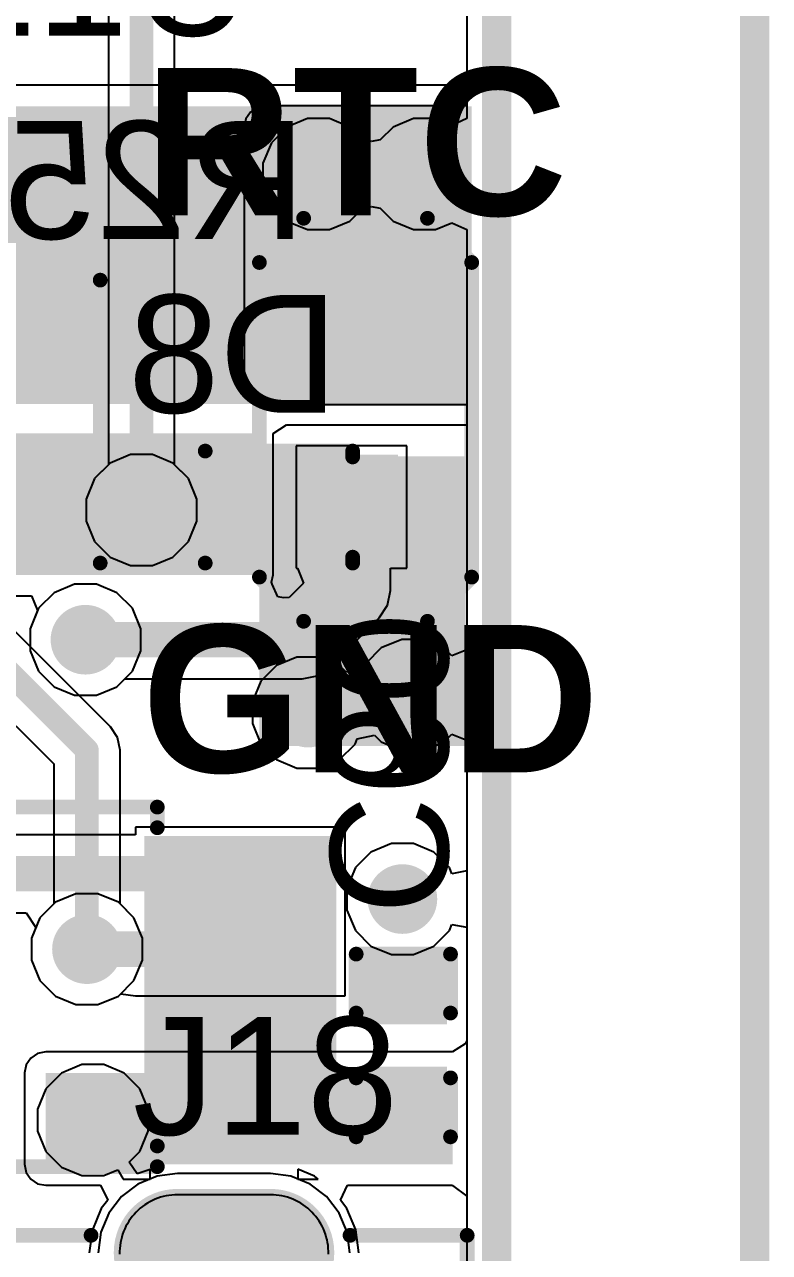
# Model space of a CAD drawing. Header units: inches. Extents: x 0 to 5376, y 0 to 5416.
# Drawn here: x 45.93 to 52.35, y 15.22 to 25.8 of the extents above; entities that cross this region are included whole.
import ezdxf

# ---------------------------------------------------------------- set-up
doc = ezdxf.new("R2010")
doc.units = ezdxf.units.IN
for name, color, linetype in [('Board Outline', 216, 'Continuous'), ('Bottom Layer', 5, 'Continuous'), ('Bottom Overlay', 54, 'Continuous'), ('Bottom Paste', 16, 'Continuous'), ('Bottom Solder', 6, 'Continuous'), ('Dimensions', 6, 'Continuous'), ('Layer 1', 16, 'Continuous'), ('Layer 2', 76, 'Continuous'), ('Multi-Layer', 9, 'Continuous'), ('Pad Holes', 156, 'Continuous'), ('Top Layer', 1, 'Continuous'), ('Top Overlay', 2, 'Continuous'), ('Top Paste', 8, 'Continuous'), ('Top Solder', 216, 'Continuous'), ('Via Holes', 16, 'Continuous')]:
    doc.layers.add(name, color=color, linetype=linetype)
doc.styles.add('Arial', font='', dxfattribs={"height": 0.2})
doc.styles.add('Arial_Bold', font='', dxfattribs={"height": 0.2})
doc.styles.get('Arial').set_extended_font_data('Arial')
doc.styles.get('Arial_Bold').set_extended_font_data('Arial', bold=True)

msp = doc.modelspace()

# ---------------------------------------------------------------- hatches: boundary and pattern name
at = {"layer": 'Bottom Layer'}
for points in [[(49.784, 25.0952), (44.323, 25.0952), (44.323, 22.53020132), (49.784, 22.53020132)], [(45.6057, 23.52080132), (46.49469999999999, 23.52080132), (46.49469999999999, 22.75880132), (45.6057, 22.75880132)], [(47.89179906, 22.27600066), (44.32300254, 22.27600066), (44.32300254, 21.05680066), (47.89179906, 21.05680066)], [(45.6057, 21.99680132), (46.49469999999999, 21.99680132), (46.49469999999999, 21.23480132), (45.6057, 21.23480132)], [(47.8487994, 21.29120075), (47.2488006, 21.29120075), (47.2488006, 21.99120189), (47.8487994, 21.99120189)], [(49.04879954, 21.29120075), (48.44880074, 21.29120075), (48.44880074, 21.99120189), (49.04879954, 21.99120189)], [(47.06519924, 18.70600145), (48.51519887999999, 18.70600145), (48.51519887999999, 18.25600235), (47.06519924, 18.25600235)], [(47.06519924, 18.05600021), (48.51519887999999, 18.05600021), (48.51519887999999, 17.60600111), (47.06519924, 17.60600111)], [(49.51279912, 17.24220072), (48.87779912, 17.24220072), (48.87779912, 17.69940072), (49.51279912, 17.69940072)], [(47.06519924, 17.40600151), (48.51519887999999, 17.40600151), (48.51519887999999, 16.95600241), (47.06519924, 16.95600241)], [(49.61899906, 16.76420066), (46.11379906, 16.76420066), (46.11379906, 15.97680066), (49.61899906, 15.97680066)], [(47.06519924, 16.75600027), (48.51519887999999, 16.75600027), (48.51519887999999, 16.30600117), (47.06519924, 16.30600117)], [(49.51279912, 16.30240072), (48.87779912, 16.30240072), (48.87779912, 16.75960072), (49.51279912, 16.75960072)]]:
    msp.add_hatch(color=5, dxfattribs=at).paths.add_polyline_path(points)
h = msp.add_hatch(color=5, dxfattribs=at)
edge = h.paths.add_edge_path()
edge.add_arc((48.46319999999999, 24.511), 0.2999994, 0, 360)
h = msp.add_hatch(color=5, dxfattribs=at)
edge = h.paths.add_edge_path()
edge.add_arc((49.37759999999999, 24.511), 0.2999994, 0, 360)
h = msp.add_hatch(color=5, dxfattribs=at)
edge = h.paths.add_edge_path()
edge.add_arc((46.9392, 21.6154), 0.2999994, 0, 360)
h = msp.add_hatch(color=5, dxfattribs=at)
edge = h.paths.add_edge_path()
edge.add_arc((46.45659999999999, 20.4978), 0.2999994, 0, 360)
h = msp.add_hatch(color=5, dxfattribs=at)
edge = h.paths.add_edge_path()
edge.add_arc((49.276, 20.02179892), 0.2999994, 0, 360)
h = msp.add_hatch(color=5, dxfattribs=at)
edge = h.paths.add_edge_path()
edge.add_arc((48.3737285, 19.8697977), 0.2999994, 0, 360)
h = msp.add_hatch(color=5, dxfattribs=at)
edge = h.paths.add_edge_path()
edge.add_arc((49.18719906, 18.26280066), 0.2999994, 0, 360)
h = msp.add_hatch(color=5, dxfattribs=at)
edge = h.paths.add_edge_path()
edge.add_arc((46.46939905999999, 17.83100066), 0.2999994, 0, 360)
h = msp.add_hatch(color=5, dxfattribs=at)
edge = h.paths.add_edge_path()
edge.add_arc((46.52019906, 16.35780066), 0.2999994, 0, 360)
h = msp.add_hatch(color=5, dxfattribs=at)
edge = h.paths.add_edge_path()
edge.add_arc((48.050323, 15.2146508), 0.499999, 270, 450)
edge.add_line((48.050323, 15.7146498), (47.2503246, 15.7146498))
edge.add_arc((47.2503246, 15.2146508), 0.499999, 90, 270)
edge.add_line((47.2503246, 14.7146518), (48.050323, 14.7146518))
at = {"layer": 'Bottom Overlay'}
for points in [[(47.48840134, 22.1746064), (46.72640134, 22.1746064), (46.72640134, 21.9968064), (47.48840134, 21.9968064)], [(47.20900134, 22.0222064), (46.72640134, 22.0222064), (46.72640134, 21.2602064), (47.20900134, 21.2602064)], [(47.48840134, 21.2856064), (46.72640134, 21.2856064), (46.72640134, 21.1078064), (47.48840134, 21.1078064)]]:
    msp.add_hatch(color=54, dxfattribs=at).paths.add_polyline_path(points)
at = {"layer": 'Bottom Paste'}
for points in [[(45.6057, 23.52080132), (46.49469999999999, 23.52080132), (46.49469999999999, 22.75880132), (45.6057, 22.75880132)], [(45.6057, 21.99680132), (46.49469999999999, 21.99680132), (46.49469999999999, 21.23480132), (45.6057, 21.23480132)], [(47.8487994, 21.29120075), (47.2488006, 21.29120075), (47.2488006, 21.99120189), (47.8487994, 21.99120189)], [(49.04879954, 21.29120075), (48.44880074, 21.29120075), (48.44880074, 21.99120189), (49.04879954, 21.99120189)], [(47.06519924, 18.70600145), (48.51519887999999, 18.70600145), (48.51519887999999, 18.25600235), (47.06519924, 18.25600235)], [(47.06519924, 18.05600021), (48.51519887999999, 18.05600021), (48.51519887999999, 17.60600111), (47.06519924, 17.60600111)], [(49.51279912, 17.24220072), (48.87779912, 17.24220072), (48.87779912, 17.69940072), (49.51279912, 17.69940072)], [(47.06519924, 17.40600151), (48.51519887999999, 17.40600151), (48.51519887999999, 16.95600241), (47.06519924, 16.95600241)], [(47.06519924, 16.75600027), (48.51519887999999, 16.75600027), (48.51519887999999, 16.30600117), (47.06519924, 16.30600117)], [(49.51279912, 16.30240072), (48.87779912, 16.30240072), (48.87779912, 16.75960072), (49.51279912, 16.75960072)]]:
    msp.add_hatch(color=16, dxfattribs=at).paths.add_polyline_path(points)
at = {"layer": 'Bottom Solder'}
for points in [[(45.5041, 23.62240132), (46.5963, 23.62240132), (46.5963, 22.65720132), (45.5041, 22.65720132)], [(45.5041, 22.09840132), (46.5963, 22.09840132), (46.5963, 21.13320132), (45.5041, 21.13320132)], [(47.95039939999999, 21.18960075), (47.1472006, 21.18960075), (47.1472006, 22.09280189), (47.95039939999999, 22.09280189)], [(49.15039954, 21.18960075), (48.34720074, 21.18960075), (48.34720074, 22.09280189), (49.15039954, 22.09280189)], [(46.96359924, 18.80760145), (48.61679888, 18.80760145), (48.61679888, 18.15440235), (46.96359924, 18.15440235)], [(46.96359924, 18.15760021), (48.61679888, 18.15760021), (48.61679888, 17.50440111), (46.96359924, 17.50440111)], [(49.572799, 17.18220084), (48.81779924, 17.18220084), (48.81779924, 17.7594006), (49.572799, 17.7594006)], [(46.96359924, 17.50760151), (48.61679888, 17.50760151), (48.61679888, 16.85440241), (46.96359924, 16.85440241)], [(46.96359924, 16.85760027), (48.61679888, 16.85760027), (48.61679888, 16.20440117), (46.96359924, 16.20440117)], [(49.572799, 16.24240084), (48.81779924, 16.24240084), (48.81779924, 16.8196006), (49.572799, 16.8196006)]]:
    msp.add_hatch(color=6, dxfattribs=at).paths.add_polyline_path(points)
h = msp.add_hatch(color=6, dxfattribs=at)
edge = h.paths.add_edge_path()
edge.add_arc((48.050323, 15.2146508), 0.5500115999999999, 270, 450)
edge.add_line((48.050323, 15.7646624), (47.2503246, 15.7646624))
edge.add_arc((47.2503246, 15.2146508), 0.5500115999999999, 90, 270)
edge.add_line((47.2503246, 14.6646392), (48.050323, 14.6646392))
at = {"layer": 'Layer 1'}
h = msp.add_hatch(color=16, dxfattribs=at)
edge = h.paths.add_edge_path()
edge.add_arc((48.46319999999999, 24.511), 0.2999994, 0, 360)
h = msp.add_hatch(color=16, dxfattribs=at)
edge = h.paths.add_edge_path()
edge.add_arc((49.37759999999999, 24.511), 0.2999994, 0, 360)
h = msp.add_hatch(color=16, dxfattribs=at)
edge = h.paths.add_edge_path()
edge.add_arc((46.9392, 21.6154), 0.2999994, 0, 360)
h = msp.add_hatch(color=16, dxfattribs=at)
edge = h.paths.add_edge_path()
edge.add_arc((46.45659999999999, 20.4978), 0.2999994, 0, 360)
h = msp.add_hatch(color=16, dxfattribs=at)
edge = h.paths.add_edge_path()
edge.add_arc((49.276, 20.02179892), 0.2999994, 0, 360)
h = msp.add_hatch(color=16, dxfattribs=at)
edge = h.paths.add_edge_path()
edge.add_arc((48.3737285, 19.8697977), 0.2999994, 0, 360)
h = msp.add_hatch(color=16, dxfattribs=at)
edge = h.paths.add_edge_path()
edge.add_arc((49.18719906, 18.26280066), 0.2999994, 0, 360)
h = msp.add_hatch(color=16, dxfattribs=at)
edge = h.paths.add_edge_path()
edge.add_arc((46.46939905999999, 17.83100066), 0.2999994, 0, 360)
h = msp.add_hatch(color=16, dxfattribs=at)
edge = h.paths.add_edge_path()
edge.add_arc((46.52019906, 16.35780066), 0.2999994, 0, 360)
h = msp.add_hatch(color=16, dxfattribs=at)
edge = h.paths.add_edge_path()
edge.add_arc((48.050323, 15.2146508), 0.499999, 270, 450)
edge.add_line((48.050323, 15.7146498), (47.2503246, 15.7146498))
edge.add_arc((47.2503246, 15.2146508), 0.499999, 90, 270)
edge.add_line((47.2503246, 14.7146518), (48.050323, 14.7146518))
at = {"layer": 'Layer 2'}
h = msp.add_hatch(color=76, dxfattribs=at)
edge = h.paths.add_edge_path()
edge.add_arc((48.46319999999999, 24.511), 0.2999994, 0, 360)
h = msp.add_hatch(color=76, dxfattribs=at)
edge = h.paths.add_edge_path()
edge.add_arc((49.37759999999999, 24.511), 0.2999994, 0, 360)
h = msp.add_hatch(color=76, dxfattribs=at)
edge = h.paths.add_edge_path()
edge.add_arc((46.9392, 21.6154), 0.2999994, 0, 360)
h = msp.add_hatch(color=76, dxfattribs=at)
edge = h.paths.add_edge_path()
edge.add_arc((46.45659999999999, 20.4978), 0.2999994, 0, 360)
h = msp.add_hatch(color=76, dxfattribs=at)
edge = h.paths.add_edge_path()
edge.add_arc((49.276, 20.02179892), 0.2999994, 0, 360)
h = msp.add_hatch(color=76, dxfattribs=at)
edge = h.paths.add_edge_path()
edge.add_arc((48.3737285, 19.8697977), 0.2999994, 0, 360)
h = msp.add_hatch(color=76, dxfattribs=at)
edge = h.paths.add_edge_path()
edge.add_arc((49.18719906, 18.26280066), 0.2999994, 0, 360)
h = msp.add_hatch(color=76, dxfattribs=at)
edge = h.paths.add_edge_path()
edge.add_arc((46.46939905999999, 17.83100066), 0.2999994, 0, 360)
h = msp.add_hatch(color=76, dxfattribs=at)
edge = h.paths.add_edge_path()
edge.add_arc((46.52019906, 16.35780066), 0.2999994, 0, 360)
h = msp.add_hatch(color=76, dxfattribs=at)
edge = h.paths.add_edge_path()
edge.add_arc((48.050323, 15.2146508), 0.499999, 270, 450)
edge.add_line((48.050323, 15.7146498), (47.2503246, 15.7146498))
edge.add_arc((47.2503246, 15.2146508), 0.499999, 90, 270)
edge.add_line((47.2503246, 14.7146518), (48.050323, 14.7146518))
at = {"layer": 'Multi-Layer'}
h = msp.add_hatch(color=9, dxfattribs=at)
edge = h.paths.add_edge_path()
edge.add_arc((48.050323, 15.2146508), 0.499999, 270, 450)
edge.add_line((48.050323, 15.7146498), (47.2503246, 15.7146498))
edge.add_arc((47.2503246, 15.2146508), 0.499999, 90, 270)
edge.add_line((47.2503246, 14.7146518), (48.050323, 14.7146518))
at = {"layer": 'Pad Holes'}
h = msp.add_hatch(color=7, dxfattribs=at)
edge = h.paths.add_edge_path()
edge.add_arc((48.05039919999999, 15.2146), 0.2999994, 270, 450)
edge.add_line((48.05039919999999, 15.5145994), (47.2504008, 15.5145994))
edge.add_arc((47.2504008, 15.2146), 0.2999994, 90, 270)
edge.add_line((47.2504008, 14.9146006), (48.05039919999999, 14.9146006))
at = {"layer": 'Top Layer'}
for points in [[(49.784, 24.9174), (48.00599999999999, 24.9174), (48.00599999999999, 22.7076), (49.784, 22.7076)], [(49.6316, 23.10765), (49.6316, 23.67915), (49.34585, 23.9649), (48.39335, 23.9649), (48.1076, 23.67915), (48.1076, 23.10765), (48.39335, 22.8219), (49.34585, 22.8219)], [(47.9552, 19.58319934), (49.7332, 19.58319934), (49.7332, 22.07919638), (47.9552, 22.07919638)], [(49.6316, 21.10764892), (49.6316, 21.67914892), (49.34585, 21.96489892), (48.39335, 21.96489892), (48.1076, 21.67914892), (48.1076, 21.10764892), (48.39335, 20.82189892), (49.34585, 20.82189892)]]:
    msp.add_hatch(color=1, dxfattribs=at).paths.add_polyline_path(points)
h = msp.add_hatch(color=1, dxfattribs=at)
edge = h.paths.add_edge_path()
edge.add_arc((48.46319999999999, 24.511), 0.2999994, 0, 360)
h = msp.add_hatch(color=1, dxfattribs=at)
edge = h.paths.add_edge_path()
edge.add_arc((49.37759999999999, 24.511), 0.2999994, 0, 360)
h = msp.add_hatch(color=1, dxfattribs=at)
edge = h.paths.add_edge_path()
edge.add_arc((46.9392, 21.6154), 0.2999994, 0, 360)
h = msp.add_hatch(color=1, dxfattribs=at)
edge = h.paths.add_edge_path()
edge.add_arc((46.45659999999999, 20.4978), 0.2999994, 0, 360)
h = msp.add_hatch(color=1, dxfattribs=at)
edge = h.paths.add_edge_path()
edge.add_arc((49.276, 20.02179892), 0.2999994, 0, 360)
h = msp.add_hatch(color=1, dxfattribs=at)
edge = h.paths.add_edge_path()
edge.add_arc((48.3737285, 19.8697977), 0.2999994, 0, 360)
h = msp.add_hatch(color=1, dxfattribs=at)
edge = h.paths.add_edge_path()
edge.add_arc((49.18719906, 18.26280066), 0.2999994, 0, 360)
h = msp.add_hatch(color=1, dxfattribs=at)
edge = h.paths.add_edge_path()
edge.add_arc((46.46939905999999, 17.83100066), 0.2999994, 0, 360)
h = msp.add_hatch(color=1, dxfattribs=at)
edge = h.paths.add_edge_path()
edge.add_arc((46.52019906, 16.35780066), 0.2999994, 0, 360)
h = msp.add_hatch(color=1, dxfattribs=at)
edge = h.paths.add_edge_path()
edge.add_arc((48.050323, 15.2146508), 0.499999, 270, 450)
edge.add_line((48.050323, 15.7146498), (47.2503246, 15.7146498))
edge.add_arc((47.2503246, 15.2146508), 0.499999, 90, 270)
edge.add_line((47.2503246, 14.7146518), (48.050323, 14.7146518))
at = {"layer": 'Top Paste'}
for points in [[(49.6316, 23.10765), (49.6316, 23.67915), (49.34585, 23.9649), (48.39335, 23.9649), (48.1076, 23.67915), (48.1076, 23.10765), (48.39335, 22.8219), (49.34585, 22.8219)], [(49.6316, 21.10764892), (49.6316, 21.67914892), (49.34585, 21.96489892), (48.39335, 21.96489892), (48.1076, 21.67914892), (48.1076, 21.10764892), (48.39335, 20.82189892), (49.34585, 20.82189892)]]:
    msp.add_hatch(color=8, dxfattribs=at).paths.add_polyline_path(points)
at = {"layer": 'Top Solder'}
for points in [[(49.7332, 23.05685), (49.7332, 23.72995), (49.39664999999999, 24.0665), (48.34255, 24.0665), (48.00599999999999, 23.72995), (48.00599999999999, 23.05685), (48.34255, 22.7203), (49.39664999999999, 22.7203)], [(49.7332, 21.05684892), (49.7332, 21.72994892), (49.39664999999999, 22.06649892), (48.34255, 22.06649892), (48.00599999999999, 21.72994892), (48.00599999999999, 21.05684892), (48.34255, 20.72029892), (49.39664999999999, 20.72029892)]]:
    msp.add_hatch(color=216, dxfattribs=at).paths.add_polyline_path(points)
h = msp.add_hatch(color=216, dxfattribs=at)
edge = h.paths.add_edge_path()
edge.add_arc((48.050323, 15.2146508), 0.5500115999999999, 270, 450)
edge.add_line((48.050323, 15.7646624), (47.2503246, 15.7646624))
edge.add_arc((47.2503246, 15.2146508), 0.5500115999999999, 90, 270)
edge.add_line((47.2503246, 14.6646392), (48.050323, 14.6646392))
at = {"layer": 'Via Holes'}
h = msp.add_hatch(color=7, dxfattribs=at)
edge = h.paths.add_edge_path()
edge.add_arc((48.46319999999999, 24.511), 0.1499997, 0, 360)
h = msp.add_hatch(color=7, dxfattribs=at)
edge = h.paths.add_edge_path()
edge.add_arc((49.37759999999999, 24.511), 0.1499997, 0, 360)
h = msp.add_hatch(color=7, dxfattribs=at)
edge = h.paths.add_edge_path()
edge.add_arc((46.9392, 21.6154), 0.1499997, 0, 360)
h = msp.add_hatch(color=7, dxfattribs=at)
edge = h.paths.add_edge_path()
edge.add_arc((46.45659999999999, 20.4978), 0.1499997, 0, 360)
h = msp.add_hatch(color=7, dxfattribs=at)
edge = h.paths.add_edge_path()
edge.add_arc((49.276, 20.02179892), 0.1499997, 0, 360)
h = msp.add_hatch(color=7, dxfattribs=at)
edge = h.paths.add_edge_path()
edge.add_arc((48.3737285, 19.8697977), 0.1499997, 0, 360)
h = msp.add_hatch(color=7, dxfattribs=at)
edge = h.paths.add_edge_path()
edge.add_arc((49.18719906, 18.26280066), 0.1499997, 0, 360)
h = msp.add_hatch(color=7, dxfattribs=at)
edge = h.paths.add_edge_path()
edge.add_arc((46.46939905999999, 17.83100066), 0.1499997, 0, 360)
h = msp.add_hatch(color=7, dxfattribs=at)
edge = h.paths.add_edge_path()
edge.add_arc((46.52019906, 16.35780066), 0.1499997, 0, 360)

# ---------------------------------------------------------------- linework, layer by layer
at = {"layer": 'Board Outline', "const_width": 0.254}
msp.add_lwpolyline([(49.99997112, 0), (49.99999144, 124.99999892)], dxfattribs=at)
at = {"layer": 'Bottom Layer'}
for p, q in [((49.74101304, 29.42965158), (49.74101304, 25.27648234)), ((49.74101304, 25.27648234), (44.323, 25.27648234)), ((48.0730814, 22.27599812), (48.18806465999999, 22.34891898)), ((48.18806465999999, 22.34891898), (49.7410105, 22.34891898)), ((49.7410105, 22.34891898), (49.7410105, 17.04352192)), ((48.0730814, 21.05680066), (48.0730814, 22.27599812)), ((49.22659954, 22.16900062), (48.27100074, 22.16900062)), ((48.27100074, 22.16900062), (48.27100074, 21.11340202)), ((49.22659954, 21.11340202), (49.22659954, 22.16900062)), ((48.27100074, 21.11340202), (48.28327148, 21.11340202)), ((48.28327148, 21.11340202), (48.33587742, 20.98640202)), ((49.08546952, 20.92320174), (49.08546952, 21.11340202)), ((49.08546952, 21.11340202), (49.22659954, 21.11340202)), ((48.06049824, 20.9935445), (48.0730814, 21.05680066)), ((48.06486196, 20.97543176), (48.06049824, 20.9935445)), ((48.11441989999999, 20.86889654), (48.06486196, 20.97543176)), ((48.33587742, 20.98640202), (48.21241817999999, 20.86294278)), ((41.9303073, 20.87551832), (45.99267154, 20.87551832)), ((45.99267154, 20.87551832), (46.04328357999999, 20.74851832)), ((48.16573297999999, 20.85889656), (48.11441989999999, 20.86889654)), ((48.21241817999999, 20.86294278), (48.16573297999999, 20.85889656)), ((49.05984092, 20.79436278), (49.08546952, 20.92320174)), ((46.04328357999999, 20.74851832), (45.9788006, 20.59283918)), ((48.98686164, 20.68514024), (49.05984092, 20.79436278)), ((48.56166055999999, 20.25993916), (48.98686164, 20.68514024)), ((45.9788006, 20.59283918), (45.9788006, 20.40276082)), ((45.9788006, 20.40276082), (46.05154112, 20.22714776)), ((46.05154112, 20.22714776), (46.18594776, 20.09274112)), ((48.45243802, 20.18695988), (48.56166055999999, 20.25993916)), ((46.72725224, 20.09274112), (46.7958424, 20.16133128)), ((46.7958424, 20.16133128), (47.09138664, 20.16133128)), ((47.09138664, 20.16133128), (47.09139934, 20.16132874)), ((47.09139934, 20.16132874), (47.09141203999999, 20.16133128)), ((47.09141203999999, 20.16133128), (48.32359905999999, 20.16133128)), ((48.32359905999999, 20.16133128), (48.45243802, 20.18695988)), ((46.18594776, 20.09274112), (46.36156081999999, 20.0200006)), ((46.36156081999999, 20.0200006), (46.55163918, 20.0200006)), ((46.55163918, 20.0200006), (46.72725224, 20.09274112)), ((48.69299888, 18.88380018), (46.88739923999999, 18.88380018)), ((46.88739923999999, 18.88380018), (46.88739923999999, 18.81767128)), ((48.69299888, 18.07820362), (48.69299888, 18.88380018)), ((46.88739923999999, 18.81767128), (45.80283956, 18.81767128)), ((45.78204204, 18.14433252), (45.94455378, 18.14433252)), ((45.94455378, 18.14433252), (46.02941264, 18.01732998)), ((46.02941264, 18.01732998), (45.99159966, 17.92603984)), ((48.69299888, 17.42820238), (48.69299888, 18.07820362)), ((45.99159966, 17.92603984), (45.99159966, 17.73596148)), ((45.99159966, 17.73596148), (46.06434017999999, 17.56034842)), ((46.06434017999999, 17.56034842), (46.19874682, 17.42594178)), ((46.19874682, 17.42594178), (46.37435988, 17.35320126)), ((46.56443823999999, 17.35320126), (46.7400513, 17.42594178)), ((46.7400513, 17.42594178), (46.76039924, 17.44628972)), ((46.76039924, 17.44628972), (46.88740178, 17.42819984)), ((46.88740178, 17.42819984), (46.88740178, 17.42820238)), ((46.88740178, 17.42820238), (48.69299888, 17.42820238)), ((46.37435988, 17.35320126), (46.56443823999999, 17.35320126)), ((49.7410105, 17.04352192), (49.727739, 17.01558446)), ((46.11379906, 16.945483), (46.04442658, 16.93168318)), ((49.61899652, 16.945483), (46.11379906, 16.945483)), ((49.727739, 17.01558446), (49.61899652, 16.945483)), ((45.94631654, 16.83357314), (45.93251672, 16.76420066)), ((45.98561288, 16.89238684), (45.94631654, 16.83357314)), ((46.04442658, 16.93168318), (45.98561288, 16.89238684)), ((45.93251672, 16.76420066), (45.93251672, 15.97680066)), ((45.93251672, 15.97680066), (45.94631654, 15.90742818)), ((45.94631654, 15.90742818), (45.98561288, 15.84861448)), ((45.98561288, 15.84861448), (46.04442658, 15.80931814)), ((46.04442658, 15.80931814), (46.11379906, 15.79551832)), ((46.11379906, 15.79551832), (46.58556341999999, 15.79551832)), ((46.58556341999999, 15.79551832), (46.6481922, 15.66851832)), ((48.6524554, 15.66851832), (48.71508418, 15.79551832)), ((48.71508418, 15.79551832), (49.6140105, 15.79551832)), ((49.6140105, 15.79551832), (49.61971279999999, 15.7949773)), ((49.61971279999999, 15.7949773), (49.7410105, 15.70337474)), ((46.6481922, 15.66851832), (46.59170768, 15.59490404)), ((48.70893991999999, 15.59490404), (48.6524554, 15.66851832)), ((49.7410105, 15.70337474), (49.74100796, 0.25896316)), ((46.59170768, 15.59490404), (46.5157312, 15.41148556)), ((48.7849164, 15.41148556), (48.70893991999999, 15.59490404)), ((46.5157312, 15.41148556), (46.48981812, 15.2146508)), ((48.81082948, 15.2146508), (48.7849164, 15.41148556))]:
    msp.add_line(p, q, dxfattribs=at)
at = {"layer": 'Bottom Layer', "const_width": 0.3048}
for points in [[(48.74880014, 20.92320174), (48.74880014, 21.64120132)], [(48.32359905999999, 20.49800066), (48.74880014, 20.92320174)], [(46.45680065999999, 20.49800066), (47.0913968, 20.49800066)], [(47.0913968, 20.49800066), (47.09139934, 20.49799812)], [(47.09139934, 20.49800066), (48.32359905999999, 20.49800066)], [(45.46379782, 18.4810019), (47.79019906, 18.4810019)], [(46.46939905999999, 17.83100066), (47.79019906, 17.83100066)]]:
    msp.add_lwpolyline(points, dxfattribs=at)
at = {"layer": 'Bottom Layer', "const_width": 0.1524}
for points in [[(48.67260013999999, 21.64120132, 1), (48.82500013999999, 21.64120132, 1)], [(48.67260013999999, 20.92320174, 1), (48.82500013999999, 20.92320174, 1)], [(48.67260013999999, 20.92320174, 1), (48.82500013999999, 20.92320174, 1)], [(46.38060066, 20.49800066, 1), (46.53300066, 20.49800066, 1)], [(47.0151968, 20.49800066, 1), (47.1675968, 20.49800066, 1)], [(47.0151968, 20.49800066, 1), (47.1675968, 20.49800066, 1)], [(47.01519934, 20.49800066, 1), (47.16759934, 20.49800066, 1)], [(47.01519934, 20.49799812, 1), (47.16759934, 20.49799812, 1)], [(48.24739906, 20.49800066, 1), (48.39979906, 20.49800066, 1)], [(48.24739906, 20.49800066, 1), (48.39979906, 20.49800066, 1)], [(47.71399905999999, 18.4810019, 1), (47.86639905999999, 18.4810019, 1)], [(46.39319906, 17.83100066, 1), (46.54559906, 17.83100066, 1)], [(47.71399905999999, 17.83100066, 1), (47.86639905999999, 17.83100066, 1)]]:
    msp.add_lwpolyline(points, format="xyb", close=True, dxfattribs=at)
at = {"layer": 'Bottom Overlay', "const_width": 0.127}
for points in [[(45.5168, 23.59700132), (46.5836, 23.59700132)], [(46.5836, 21.15860132), (46.5836, 23.59700132)], [(47.48840134, 22.12380132), (48.75840134, 22.12380132)], [(48.75840134, 22.07300132), (48.75840134, 22.12300122)], [(48.75840134, 21.15940142), (48.75840134, 21.20940132)], [(45.5168, 21.15860132), (46.5836, 21.15860132)], [(47.48840134, 21.15860132), (48.75840134, 21.15860132)], [(42.60499734, 19.05540004), (47.07539733999999, 19.05540004)], [(47.07539988, 18.87760004), (47.07539988, 19.05540004)], [(48.78889912, 17.78830072), (49.60169912, 17.78830072)], [(48.78889912, 17.28030072), (48.78889912, 17.78830072)], [(49.60169912, 17.28030072), (49.60169912, 17.78830072)], [(48.78889912, 16.21350072), (48.78889912, 16.72150072)], [(49.60169912, 16.21350072), (49.60169912, 16.72150072)], [(47.07539988, 15.95660258), (47.07539988, 16.13440258)], [(48.78889912, 16.21350072), (49.60169912, 16.21350072)], [(42.60499734, 15.95660258), (47.07539733999999, 15.95660258)]]:
    msp.add_lwpolyline(points, dxfattribs=at)
at = {"layer": 'Bottom Overlay', "const_width": 0.0635}
for points in [[(46.55185, 23.59700132, 1), (46.61535, 23.59700132, 1)], [(46.55185, 23.59700132, 1), (46.61535, 23.59700132, 1)], [(47.45665133999999, 22.12380132, 1), (47.52015134, 22.12380132, 1)], [(48.72665134, 22.12380132, 1), (48.79015133999999, 22.12380132, 1)], [(48.72665134, 22.12300122, 1), (48.79015133999999, 22.12300122, 1)], [(48.72665134, 22.07300132, 1), (48.79015133999999, 22.07300132, 1)], [(48.72665134, 21.20940132, 1), (48.79015133999999, 21.20940132, 1)], [(46.55185, 21.15860132, 1), (46.61535, 21.15860132, 1)], [(46.55185, 21.15860132, 1), (46.61535, 21.15860132, 1)], [(47.45665133999999, 21.15860132, 1), (47.52015134, 21.15860132, 1)], [(48.72665134, 21.15940142, 1), (48.79015133999999, 21.15940142, 1)], [(48.72665134, 21.15860132, 1), (48.79015133999999, 21.15860132, 1)], [(47.04364734, 19.05540004, 1), (47.10714734, 19.05540004, 1)], [(47.04364988, 19.05540004, 1), (47.10714988, 19.05540004, 1)], [(47.04364988, 18.87760004, 1), (47.10714988, 18.87760004, 1)], [(48.75714912, 17.78830072, 1), (48.82064912, 17.78830072, 1)], [(48.75714912, 17.78830072, 1), (48.82064912, 17.78830072, 1)], [(49.56994912, 17.78830072, 1), (49.63344912, 17.78830072, 1)], [(49.56994912, 17.78830072, 1), (49.63344912, 17.78830072, 1)], [(48.75714912, 17.28030072, 1), (48.82064912, 17.28030072, 1)], [(49.56994912, 17.28030072, 1), (49.63344912, 17.28030072, 1)], [(48.75714912, 16.72150072, 1), (48.82064912, 16.72150072, 1)], [(49.56994912, 16.72150072, 1), (49.63344912, 16.72150072, 1)], [(47.04364988, 16.13440258, 1), (47.10714988, 16.13440258, 1)], [(48.75714912, 16.21350072, 1), (48.82064912, 16.21350072, 1)], [(48.75714912, 16.21350072, 1), (48.82064912, 16.21350072, 1)], [(49.56994912, 16.21350072, 1), (49.63344912, 16.21350072, 1)], [(49.56994912, 16.21350072, 1), (49.63344912, 16.21350072, 1)], [(47.04364734, 15.95660258, 1), (47.10714734, 15.95660258, 1)], [(47.04364988, 15.95660258, 1), (47.10714988, 15.95660258, 1)]]:
    msp.add_lwpolyline(points, format="xyb", close=True, dxfattribs=at)
at = {"layer": 'Dimensions', "const_width": 0.254}
msp.add_lwpolyline([(52.2224, 0), (52.2224, 54.19662516)], dxfattribs=at)
at = {"layer": 'Layer 1'}
for p, q in [((49.74101304, 29.42965158), (49.74101304, 24.98923374)), ((47.2240737, 22.00623742), (47.2240737, 26.58138702)), ((46.6543263, 26.46340148), (46.6543263, 22.00623742)), ((48.36816081999999, 24.9887994), (48.19254776, 24.91605888)), ((48.55823918, 24.9887994), (48.36816081999999, 24.9887994)), ((48.73385224, 24.91605888), (48.55823918, 24.9887994)), ((49.28256082, 24.9887994), (49.10694776, 24.91605888)), ((49.47263917999999, 24.9887994), (49.28256082, 24.9887994)), ((49.6140105, 24.93024224), (49.47263917999999, 24.9887994)), ((49.74101304, 24.98923374), (49.6140105, 24.93024224)), ((48.19254776, 24.91605888), (48.05814112, 24.78165224)), ((48.84479435999999, 24.80511676), (48.73385224, 24.91605888)), ((49.10694776, 24.91605888), (48.99600563999999, 24.80511676)), ((48.05814112, 24.78165224), (47.9854006, 24.60603918)), ((48.92039999999999, 24.79123058), (48.84479435999999, 24.80511676)), ((48.99600563999999, 24.80511676), (48.92039999999999, 24.79123058)), ((47.9854006, 24.60603918), (47.9854006, 24.41596082)), ((47.9854006, 24.41596082), (48.05814112, 24.24034776)), ((48.05814112, 24.24034776), (48.19254776, 24.10594112)), ((48.73385224, 24.10594112), (48.84479435999999, 24.21688324)), ((48.84479435999999, 24.21688324), (48.92039999999999, 24.23076942)), ((48.92039999999999, 24.23076942), (48.99600563999999, 24.21688324)), ((48.99600563999999, 24.21688324), (49.10694776, 24.10594112)), ((48.19254776, 24.10594112), (48.36816081999999, 24.0332006)), ((48.36816081999999, 24.0332006), (48.55823918, 24.0332006)), ((48.55823918, 24.0332006), (48.73385224, 24.10594112)), ((49.10694776, 24.10594112), (49.28256082, 24.0332006)), ((49.28256082, 24.0332006), (49.47263917999999, 24.0332006)), ((49.47263917999999, 24.0332006), (49.6140105, 24.09175776)), ((49.6140105, 24.09175776), (49.74101304, 24.03276626)), ((49.74101304, 24.03276626), (49.74100796, 0.25896316)), ((46.6543263, 22.00623742), (46.53414112, 21.88605224)), ((47.34425888, 21.88605224), (47.2240737, 22.00623742)), ((46.53414112, 21.88605224), (46.4614006, 21.71043918)), ((47.41699939999999, 21.71043918), (47.34425888, 21.88605224)), ((46.4614006, 21.71043918), (46.4614006, 21.52036082)), ((47.41699939999999, 21.52036082), (47.41699939999999, 21.71043918)), ((46.4614006, 21.52036082), (46.53414112, 21.34474776)), ((47.34425888, 21.34474776), (47.41699939999999, 21.52036082)), ((46.53414112, 21.34474776), (46.66854776, 21.21034112)), ((47.20985224, 21.21034112), (47.34425888, 21.34474776)), ((46.66854776, 21.21034112), (46.84416081999999, 21.1376006)), ((47.03423918, 21.1376006), (47.20985224, 21.21034112)), ((46.84416081999999, 21.1376006), (47.03423918, 21.1376006)), ((46.36156081999999, 20.9755994), (46.18594776, 20.90285888)), ((46.55163918, 20.9755994), (46.36156081999999, 20.9755994)), ((46.72725224, 20.90285888), (46.55163918, 20.9755994)), ((46.18594776, 20.90285888), (46.05154112, 20.76845224)), ((46.86165888, 20.76845224), (46.72725224, 20.90285888)), ((46.05154112, 20.76845224), (45.9788006, 20.59283918)), ((46.9343994, 20.59283918), (46.86165888, 20.76845224)), ((45.9788006, 20.59283918), (45.9788006, 20.40276082)), ((46.9343994, 20.40276082), (46.9343994, 20.59283918)), ((45.9788006, 20.40276082), (46.05154112, 20.22714776)), ((46.86165888, 20.22714776), (46.9343994, 20.40276082)), ((46.05154112, 20.22714776), (46.18594776, 20.09274112)), ((46.72725224, 20.09274112), (46.86165888, 20.22714776)), ((46.18594776, 20.09274112), (46.36156081999999, 20.0200006)), ((46.36156081999999, 20.0200006), (46.55163918, 20.0200006)), ((46.55163918, 20.0200006), (46.72725224, 20.09274112)), ((46.37435988, 18.30880006), (46.19874682, 18.23605954)), ((46.56443823999999, 18.30880006), (46.37435988, 18.30880006)), ((46.7400513, 18.23605954), (46.56443823999999, 18.30880006)), ((46.19874682, 18.23605954), (46.06434017999999, 18.1016529)), ((46.87445794, 18.1016529), (46.7400513, 18.23605954)), ((46.06434017999999, 18.1016529), (45.99159966, 17.92603984)), ((46.94719846, 17.92603984), (46.87445794, 18.1016529)), ((45.99159966, 17.92603984), (45.99159966, 17.73596148)), ((46.94719846, 17.73596148), (46.94719846, 17.92603984)), ((45.99159966, 17.73596148), (46.06434017999999, 17.56034842)), ((46.87445794, 17.56034842), (46.94719846, 17.73596148)), ((46.06434017999999, 17.56034842), (46.19874682, 17.42594178)), ((46.7400513, 17.42594178), (46.87445794, 17.56034842)), ((46.19874682, 17.42594178), (46.37435988, 17.35320126)), ((46.56443823999999, 17.35320126), (46.7400513, 17.42594178)), ((46.37435988, 17.35320126), (46.56443823999999, 17.35320126)), ((46.42515988, 16.83560006), (46.24954682, 16.76285954)), ((46.61523824, 16.83560006), (46.42515988, 16.83560006)), ((46.79085129999999, 16.76285954), (46.61523824, 16.83560006)), ((46.24954682, 16.76285954), (46.11514018, 16.6284529)), ((46.92525793999999, 16.6284529), (46.79085129999999, 16.76285954)), ((46.11514018, 16.6284529), (46.04239966, 16.45283984)), ((46.99799846, 16.45283984), (46.92525793999999, 16.6284529)), ((46.04239966, 16.45283984), (46.04239966, 16.26276148)), ((46.99799846, 16.26276148), (46.99799846, 16.45283984)), ((46.04239966, 16.26276148), (46.11514018, 16.08714842)), ((46.92525793999999, 16.08714842), (46.99799846, 16.26276148)), ((46.11514018, 16.08714842), (46.24954682, 15.95274178)), ((46.83701072, 15.9989012), (46.92525793999999, 16.08714842)), ((46.83383572, 15.99571858), (46.83701072, 15.9989012)), ((46.90226585999999, 15.89330832), (46.83383572, 15.99571858)), ((46.24954682, 15.95274178), (46.42515988, 15.88000126)), ((46.42515988, 15.88000126), (46.61523824, 15.88000126)), ((46.61523824, 15.88000126), (46.72793042, 15.92667884)), ((46.72793042, 15.92667884), (46.73472492, 15.92948808)), ((46.73472492, 15.92948808), (46.7808183, 15.8496508)), ((46.90229126, 15.89326514), (46.90226332, 15.89330832)), ((46.90226332, 15.89330832), (46.90226585999999, 15.89330832)), ((47.01463038, 15.93314822), (46.90229126, 15.89326514)), ((47.0153238, 15.93343524), (47.01463038, 15.93314822)), ((47.0153238, 15.8496508), (47.0153238, 15.93343524)), ((48.43057624, 15.87326772), (48.2853238, 15.93343524)), ((48.2853238, 15.93343524), (48.2853238, 15.8496508)), ((46.7808183, 15.8496508), (47.0153238, 15.8496508)), ((48.2853238, 15.8496508), (48.46135342, 15.8496508)), ((48.46135342, 15.8496508), (48.43057624, 15.87326772))]:
    msp.add_line(p, q, dxfattribs=at)
at = {"layer": 'Layer 1', "const_width": 0.2032}
msp.add_lwpolyline([(46.9392, 21.6154), (46.9392, 26.58139972)], dxfattribs=at)
at = {"layer": 'Layer 1', "const_width": 0.1016}
msp.add_lwpolyline([(46.8884, 21.6154, 1), (46.99, 21.6154, 1)], format="xyb", close=True, dxfattribs=at)
at = {"layer": 'Layer 2'}
for p, q in [((49.74102828, 117.6274), (49.74101304, 24.98923374)), ((48.36816081999999, 24.9887994), (48.19254776, 24.91605888)), ((48.55823918, 24.9887994), (48.36816081999999, 24.9887994)), ((48.73385224, 24.91605888), (48.55823918, 24.9887994)), ((49.28256082, 24.9887994), (49.10694776, 24.91605888)), ((49.47263917999999, 24.9887994), (49.28256082, 24.9887994)), ((49.6140105, 24.93024224), (49.47263917999999, 24.9887994)), ((49.74101304, 24.98923374), (49.6140105, 24.93024224)), ((48.19254776, 24.91605888), (48.05814112, 24.78165224)), ((48.84479435999999, 24.80511676), (48.73385224, 24.91605888)), ((49.10694776, 24.91605888), (48.99600563999999, 24.80511676)), ((48.05814112, 24.78165224), (47.9854006, 24.60603918)), ((48.92039999999999, 24.79123058), (48.84479435999999, 24.80511676)), ((48.99600563999999, 24.80511676), (48.92039999999999, 24.79123058)), ((47.9854006, 24.60603918), (47.9854006, 24.41596082)), ((47.9854006, 24.41596082), (48.05814112, 24.24034776)), ((48.05814112, 24.24034776), (48.19254776, 24.10594112)), ((48.73385224, 24.10594112), (48.84479435999999, 24.21688324)), ((48.84479435999999, 24.21688324), (48.92039999999999, 24.23076942)), ((48.92039999999999, 24.23076942), (48.99600563999999, 24.21688324)), ((48.99600563999999, 24.21688324), (49.10694776, 24.10594112)), ((48.19254776, 24.10594112), (48.36816081999999, 24.0332006)), ((48.36816081999999, 24.0332006), (48.55823918, 24.0332006)), ((48.55823918, 24.0332006), (48.73385224, 24.10594112)), ((49.10694776, 24.10594112), (49.28256082, 24.0332006)), ((49.28256082, 24.0332006), (49.47263917999999, 24.0332006)), ((49.47263917999999, 24.0332006), (49.6140105, 24.09175776)), ((49.6140105, 24.09175776), (49.74101304, 24.03276626)), ((49.74101304, 24.03276626), (49.7410105, 20.41210548)), ((46.67082867999999, 19.74664326), (44.37183658, 22.0456379)), ((46.66854776, 22.02045888), (46.53414112, 21.88605224)), ((46.84416081999999, 22.0931994), (46.66854776, 22.02045888)), ((47.03423918, 22.0931994), (46.84416081999999, 22.0931994)), ((47.20985224, 22.02045888), (47.03423918, 22.0931994)), ((47.34425888, 21.88605224), (47.20985224, 22.02045888)), ((46.53414112, 21.88605224), (46.4614006, 21.71043918)), ((47.41699939999999, 21.71043918), (47.34425888, 21.88605224)), ((46.4614006, 21.71043918), (46.4614006, 21.52036082)), ((47.41699939999999, 21.52036082), (47.41699939999999, 21.71043918)), ((46.4614006, 21.52036082), (46.53414112, 21.34474776)), ((47.34425888, 21.34474776), (47.41699939999999, 21.52036082)), ((46.53414112, 21.34474776), (46.66854776, 21.21034112)), ((47.20985224, 21.21034112), (47.34425888, 21.34474776)), ((46.66854776, 21.21034112), (46.84416081999999, 21.1376006)), ((47.03423918, 21.1376006), (47.20985224, 21.21034112)), ((46.84416081999999, 21.1376006), (47.03423918, 21.1376006)), ((49.00534776, 20.4268578), (48.87094112, 20.29245116)), ((49.18096082, 20.49959832), (49.00534776, 20.4268578)), ((49.37103918, 20.49959832), (49.18096082, 20.49959832)), ((49.54665223999999, 20.4268578), (49.37103918, 20.49959832)), ((49.6140105, 20.35949954), (49.54665223999999, 20.4268578)), ((48.27868932, 20.3475971), (48.10307626, 20.27485658)), ((48.46876768, 20.3475971), (48.27868932, 20.3475971)), ((48.64438074, 20.27485658), (48.46876768, 20.3475971)), ((49.7410105, 20.41210548), (49.6140105, 20.35949954)), ((48.10307626, 20.27485658), (47.96866962, 20.14044994)), ((48.7022267, 20.21701062), (48.64438074, 20.27485658)), ((48.8520359, 20.2468099), (48.7022267, 20.21701062)), ((48.87094112, 20.29245116), (48.8520359, 20.2468099)), ((47.96866962, 20.14044994), (47.8959291, 19.96483688)), ((47.8959291, 19.96483688), (47.8959291, 19.77475852)), ((45.85625321999999, 19.75547484), (46.18452535999999, 19.4272027)), ((46.6708363, 19.74663818), (46.67082867999999, 19.74664326)), ((46.73258878, 19.65421774), (46.6708363, 19.74663818)), ((47.8959291, 19.77475852), (47.96866962, 19.59914546)), ((49.54665223999999, 19.61674004), (49.6140105, 19.6840983)), ((49.6140105, 19.6840983), (49.7410105, 19.63149236)), ((46.7542753, 19.54520094), (46.73258878, 19.65421774)), ((47.96866962, 19.59914546), (48.10307626, 19.46473882)), ((48.64438074, 19.46473882), (48.77878738, 19.59914546)), ((48.77878738, 19.59914546), (48.7976926, 19.64478672)), ((48.7976926, 19.64478672), (48.9475018, 19.674586)), ((48.9475018, 19.674586), (49.00534776, 19.61674004)), ((49.00534776, 19.61674004), (49.18096082, 19.54399952)), ((49.37103918, 19.54399952), (49.54665223999999, 19.61674004)), ((49.7410105, 19.63149236), (49.7410105, 18.5061987)), ((46.75427276, 19.54518824), (46.7542753, 19.54520094)), ((46.75427276, 18.22183808), (46.75427276, 19.54518824)), ((49.18096082, 19.54399952), (49.37103918, 19.54399952)), ((46.18452535999999, 19.4272027), (46.18452535999999, 18.22183808)), ((48.10307626, 19.46473882), (48.27868932, 19.3919983)), ((48.27868932, 19.3919983), (48.46876768, 19.3919983)), ((48.46876768, 19.3919983), (48.64438074, 19.46473882)), ((49.09215988, 18.74060006), (48.91654681999999, 18.66785954)), ((49.28223824, 18.74060006), (49.09215988, 18.74060006)), ((49.45785129999999, 18.66785954), (49.28223824, 18.74060006)), ((48.91654681999999, 18.66785954), (48.78214017999999, 18.5334529)), ((49.59225794, 18.5334529), (49.45785129999999, 18.66785954)), ((48.78214017999999, 18.5334529), (48.70939966, 18.35783984)), ((49.6140105, 18.4809384), (49.59225794, 18.5334529)), ((49.7410105, 18.5061987), (49.6140105, 18.4809384)), ((48.70939966, 18.35783984), (48.70939966, 18.16776148)), ((46.18452535999999, 18.22183808), (46.06434017999999, 18.1016529)), ((46.87445794, 18.1016529), (46.75427276, 18.22183808)), ((46.06434017999999, 18.1016529), (45.99159966, 17.92603984)), ((46.94719846, 17.92603984), (46.87445794, 18.1016529)), ((48.70939966, 18.16776148), (48.78214017999999, 17.99214842)), ((48.78214017999999, 17.99214842), (48.91654681999999, 17.85774178)), ((49.45785129999999, 17.85774178), (49.59225794, 17.99214842)), ((49.59225794, 17.99214842), (49.6140105, 18.04466292)), ((49.6140105, 18.04466292), (49.7410105, 18.01940262)), ((49.7410105, 18.01940262), (49.7410105, 8.889999999999999)), ((45.99159966, 17.92603984), (45.99159966, 17.73596148)), ((46.94719846, 17.73596148), (46.94719846, 17.92603984)), ((48.91654681999999, 17.85774178), (49.09215988, 17.78500126)), ((49.09215988, 17.78500126), (49.28223824, 17.78500126)), ((49.28223824, 17.78500126), (49.45785129999999, 17.85774178)), ((45.99159966, 17.73596148), (46.06434017999999, 17.56034842)), ((46.87445794, 17.56034842), (46.94719846, 17.73596148)), ((46.06434017999999, 17.56034842), (46.19874682, 17.42594178)), ((46.7400513, 17.42594178), (46.87445794, 17.56034842)), ((46.19874682, 17.42594178), (46.37435988, 17.35320126)), ((46.56443823999999, 17.35320126), (46.7400513, 17.42594178)), ((46.37435988, 17.35320126), (46.56443823999999, 17.35320126)), ((47.07338312, 15.87500508), (46.90850156, 15.80670702)), ((47.2503246, 15.89829942), (47.07338312, 15.87500508)), ((48.050323, 15.89829942), (47.2503246, 15.89829942)), ((48.22726448, 15.87500508), (48.050323, 15.89829942)), ((48.39214603999999, 15.80670702), (48.22726448, 15.87500508)), ((46.90850156, 15.80670702), (46.7669118, 15.6980636)), ((48.5337358, 15.6980636), (48.39214603999999, 15.80670702)), ((46.7669118, 15.6980636), (46.65826838, 15.55647384)), ((48.64237922, 15.55647384), (48.5337358, 15.6980636)), ((46.65826838, 15.55647384), (46.58997032, 15.39159228)), ((48.71067728, 15.39159228), (48.64237922, 15.55647384)), ((46.58997032, 15.39159228), (46.56667598, 15.2146508)), ((48.73397162, 15.2146508), (48.71067728, 15.39159228))]:
    msp.add_line(p, q, dxfattribs=at)
at = {"layer": 'Layer 2', "const_width": 0.2032}
for points in [[(44.17039934, 21.84420066), (46.46939905999999, 19.54520094)], [(46.46939905999999, 17.83100066), (46.46939905999999, 19.54520094)]]:
    msp.add_lwpolyline(points, dxfattribs=at)
at = {"layer": 'Layer 2', "const_width": 0.1016}
for points in [[(46.41859906, 19.54520094, 1), (46.52019906, 19.54520094, 1)], [(46.41859906, 19.54520094, 1), (46.52019906, 19.54520094, 1)], [(46.41859906, 17.83100066, 1), (46.52019906, 17.83100066, 1)]]:
    msp.add_lwpolyline(points, format="xyb", close=True, dxfattribs=at)
at = {"layer": 'Top Layer'}
for p, q in [((49.74101304, 29.30811766), (49.74101304, 25.09868234)), ((47.93662751999999, 25.08488252), (47.87781382, 25.04558618)), ((48.00599999999999, 25.09868234), (47.93662751999999, 25.08488252)), ((49.74101304, 25.09868234), (48.00599999999999, 25.09868234)), ((47.83851748, 24.98677248), (47.82471766, 24.9174)), ((47.87781382, 25.04558618), (47.83851748, 24.98677248)), ((47.82471766, 24.9174), (47.82471766, 22.7076)), ((47.82471766, 22.7076), (47.83851748, 22.63822752)), ((47.83851748, 22.63822752), (47.87781382, 22.57941382)), ((47.87781382, 22.57941382), (47.93662751999999, 22.54011748)), ((47.93662751999999, 22.54011748), (48.00599999999999, 22.52631766)), ((48.00599999999999, 22.52631766), (49.7410105, 22.52631766)), ((49.7410105, 22.52631766), (49.74100796, 0.25896316)), ((46.66854776, 22.02045888), (46.53414112, 21.88605224)), ((46.84416081999999, 22.0931994), (46.66854776, 22.02045888)), ((47.03423918, 22.0931994), (46.84416081999999, 22.0931994)), ((47.20985224, 22.02045888), (47.03423918, 22.0931994)), ((47.34425888, 21.88605224), (47.20985224, 22.02045888)), ((46.53414112, 21.88605224), (46.4614006, 21.71043918)), ((47.41699939999999, 21.71043918), (47.34425888, 21.88605224)), ((46.4614006, 21.71043918), (46.4614006, 21.52036082)), ((47.41699939999999, 21.52036082), (47.41699939999999, 21.71043918)), ((46.4614006, 21.52036082), (46.53414112, 21.34474776)), ((47.34425888, 21.34474776), (47.41699939999999, 21.52036082)), ((46.53414112, 21.34474776), (46.66854776, 21.21034112)), ((47.20985224, 21.21034112), (47.34425888, 21.34474776)), ((46.66854776, 21.21034112), (46.84416081999999, 21.1376006)), ((47.03423918, 21.1376006), (47.20985224, 21.21034112)), ((46.84416081999999, 21.1376006), (47.03423918, 21.1376006)), ((46.36156081999999, 20.9755994), (46.18594776, 20.90285888)), ((46.55163918, 20.9755994), (46.36156081999999, 20.9755994)), ((46.72725224, 20.90285888), (46.55163918, 20.9755994)), ((46.18594776, 20.90285888), (46.05154112, 20.76845224)), ((46.86165888, 20.76845224), (46.72725224, 20.90285888)), ((46.05154112, 20.76845224), (45.9788006, 20.59283918)), ((46.9343994, 20.59283918), (46.86165888, 20.76845224)), ((45.9788006, 20.59283918), (45.9788006, 20.40276082)), ((46.9343994, 20.40276082), (46.9343994, 20.59283918)), ((45.9788006, 20.40276082), (46.05154112, 20.22714776)), ((46.86165888, 20.22714776), (46.9343994, 20.40276082)), ((46.05154112, 20.22714776), (46.18594776, 20.09274112)), ((46.72725224, 20.09274112), (46.86165888, 20.22714776)), ((46.18594776, 20.09274112), (46.36156081999999, 20.0200006)), ((46.36156081999999, 20.0200006), (46.55163918, 20.0200006)), ((46.55163918, 20.0200006), (46.72725224, 20.09274112)), ((46.37435988, 18.30880006), (46.19874682, 18.23605954)), ((46.56443823999999, 18.30880006), (46.37435988, 18.30880006)), ((46.7400513, 18.23605954), (46.56443823999999, 18.30880006)), ((46.19874682, 18.23605954), (46.06434017999999, 18.1016529)), ((46.87445794, 18.1016529), (46.7400513, 18.23605954)), ((46.06434017999999, 18.1016529), (45.99159966, 17.92603984)), ((46.94719846, 17.92603984), (46.87445794, 18.1016529)), ((45.99159966, 17.92603984), (45.99159966, 17.73596148)), ((46.94719846, 17.73596148), (46.94719846, 17.92603984)), ((45.99159966, 17.73596148), (46.06434017999999, 17.56034842)), ((46.87445794, 17.56034842), (46.94719846, 17.73596148)), ((46.06434017999999, 17.56034842), (46.19874682, 17.42594178)), ((46.7400513, 17.42594178), (46.87445794, 17.56034842)), ((46.19874682, 17.42594178), (46.37435988, 17.35320126)), ((46.56443823999999, 17.35320126), (46.7400513, 17.42594178)), ((46.37435988, 17.35320126), (46.56443823999999, 17.35320126)), ((46.42515988, 16.83560006), (46.24954682, 16.76285954)), ((46.61523824, 16.83560006), (46.42515988, 16.83560006)), ((46.79085129999999, 16.76285954), (46.61523824, 16.83560006)), ((46.24954682, 16.76285954), (46.11514018, 16.6284529)), ((46.92525793999999, 16.6284529), (46.79085129999999, 16.76285954)), ((46.11514018, 16.6284529), (46.04239966, 16.45283984)), ((46.99799846, 16.45283984), (46.92525793999999, 16.6284529)), ((46.04239966, 16.45283984), (46.04239966, 16.26276148)), ((46.99799846, 16.26276148), (46.99799846, 16.45283984)), ((46.04239966, 16.26276148), (46.11514018, 16.08714842)), ((46.92525793999999, 16.08714842), (46.99799846, 16.26276148)), ((46.11514018, 16.08714842), (46.24954682, 15.95274178)), ((46.83701072, 15.9989012), (46.92525793999999, 16.08714842)), ((46.83383572, 15.99571858), (46.83701072, 15.9989012)), ((46.90226585999999, 15.89330832), (46.83383572, 15.99571858)), ((46.24954682, 15.95274178), (46.42515988, 15.88000126)), ((46.42515988, 15.88000126), (46.61523824, 15.88000126)), ((46.61523824, 15.88000126), (46.72793042, 15.92667884)), ((46.72793042, 15.92667884), (46.73472492, 15.92948808)), ((46.73472492, 15.92948808), (46.7808183, 15.8496508)), ((46.90229126, 15.89326514), (46.90226332, 15.89330832)), ((46.90226332, 15.89330832), (46.90226585999999, 15.89330832)), ((47.01463038, 15.93314822), (46.90229126, 15.89326514)), ((47.0153238, 15.93343524), (47.01463038, 15.93314822)), ((47.0153238, 15.8496508), (47.0153238, 15.93343524)), ((48.43057624, 15.87326772), (48.2853238, 15.93343524)), ((48.2853238, 15.93343524), (48.2853238, 15.8496508)), ((46.7808183, 15.8496508), (47.0153238, 15.8496508)), ((48.2853238, 15.8496508), (48.46135342, 15.8496508)), ((48.46135342, 15.8496508), (48.43057624, 15.87326772))]:
    msp.add_line(p, q, dxfattribs=at)
at = {"layer": 'Top Overlay', "const_width": 0.127}
for points in [[(47.9552, 23.749), (48.3362, 24.13)], [(48.3362, 24.13), (49.403, 24.13)], [(49.403, 24.13), (49.784, 23.749)], [(47.9552, 21.03779892), (47.9552, 23.749)], [(49.784, 21.03779892), (49.784, 23.749)], [(47.9552, 21.03779892), (48.3362, 20.65679892)], [(49.403, 20.65679892), (49.784, 21.03779892)], [(48.3362, 20.65679892), (49.403, 20.65679892)], [(44.4872618, 15.364714), (46.50473299999999, 15.364714)], [(48.73576739999999, 15.364714), (49.745265, 15.364714)], [(49.745265, 15.364714), (49.75026879999999, 7.8647036)]]:
    msp.add_lwpolyline(points, dxfattribs=at)
at = {"layer": 'Top Overlay', "const_width": 0.0635}
for points in [[(48.30445, 24.13, 1), (48.36795, 24.13, 1)], [(48.30445, 24.13, 1), (48.36795, 24.13, 1)], [(49.37125, 24.13, 1), (49.43475, 24.13, 1)], [(49.37125, 24.13, 1), (49.43475, 24.13, 1)], [(47.92345, 23.749, 1), (47.98695, 23.749, 1)], [(47.92345, 23.749, 1), (47.98695, 23.749, 1)], [(49.75225, 23.749, 1), (49.81574999999999, 23.749, 1)], [(49.75225, 23.749, 1), (49.81574999999999, 23.749, 1)], [(47.92345, 21.03779892, 1), (47.98695, 21.03779892, 1)], [(47.92345, 21.03779892, 1), (47.98695, 21.03779892, 1)], [(49.75225, 21.03779892, 1), (49.81574999999999, 21.03779892, 1)], [(49.75225, 21.03779892, 1), (49.81574999999999, 21.03779892, 1)], [(48.30445, 20.65679892, 1), (48.36795, 20.65679892, 1)], [(48.30445, 20.65679892, 1), (48.36795, 20.65679892, 1)], [(49.37125, 20.65679892, 1), (49.43475, 20.65679892, 1)], [(49.37125, 20.65679892, 1), (49.43475, 20.65679892, 1)], [(46.472983, 15.364714, 1), (46.536483, 15.364714, 1)], [(48.7040174, 15.364714, 1), (48.7675174, 15.364714, 1)], [(49.71351499999999, 15.364714, 1), (49.777015, 15.364714, 1)], [(49.71351499999999, 15.364714, 1), (49.777015, 15.364714, 1)]]:
    msp.add_lwpolyline(points, format="xyb", close=True, dxfattribs=at)
at = {"layer": 'Top Paste'}
for p, q in [((47.0333832, 15.6651452), (47.011209, 15.653766)), ((47.0561162, 15.6753814), (47.0333832, 15.6651452)), ((47.07930639999999, 15.6845), (47.0561162, 15.6753814)), ((47.10295379999999, 15.6924248), (47.07930639999999, 15.6845)), ((47.12695679999999, 15.6991812), (47.10295379999999, 15.6924248)), ((47.1512392, 15.7047438), (47.12695679999999, 15.6991812)), ((47.175801, 15.7090618), (47.1512392, 15.7047438)), ((47.2005406, 15.7121606), (47.175801, 15.7090618)), ((47.22540719999999, 15.7140402), (47.2005406, 15.7121606)), ((47.2503246, 15.7146498), (47.22540719999999, 15.7140402)), ((48.050323, 15.7146498), (47.2503246, 15.7146498)), ((48.0752404, 15.7140402), (48.050323, 15.7146498)), ((48.10010699999999, 15.7121606), (48.0752404, 15.7140402)), ((48.1248466, 15.7090618), (48.10010699999999, 15.7121606)), ((48.1494084, 15.7047438), (48.1248466, 15.7090618)), ((48.1736908, 15.6991812), (48.1494084, 15.7047438)), ((48.1976938, 15.6924248), (48.1736908, 15.6991812)), ((48.2213412, 15.6845), (48.1976938, 15.6924248)), ((48.2445314, 15.6753814), (48.2213412, 15.6845)), ((48.26726439999999, 15.6651452), (48.2445314, 15.6753814)), ((48.2894386, 15.653766), (48.26726439999999, 15.6651452)), ((46.8923878, 15.5637738), (46.875446, 15.5454858)), ((46.910244, 15.5811728), (46.8923878, 15.5637738)), ((46.9289384, 15.5976828), (46.910244, 15.5811728)), ((46.94842019999999, 15.6132276), (46.9289384, 15.5976828)), ((46.968664, 15.6277818), (46.94842019999999, 15.6132276)), ((46.989619, 15.6412946), (46.968664, 15.6277818)), ((47.011209, 15.653766), (46.989619, 15.6412946)), ((48.3110286, 15.6412946), (48.2894386, 15.653766)), ((48.33198359999999, 15.6277818), (48.3110286, 15.6412946)), ((48.3522274, 15.6132276), (48.33198359999999, 15.6277818)), ((48.3717092, 15.5976828), (48.3522274, 15.6132276)), ((48.3904036, 15.5811728), (48.3717092, 15.5976828)), ((48.4082598, 15.5637738), (48.3904036, 15.5811728)), ((48.42520159999999, 15.5454858), (48.4082598, 15.5637738)), ((46.8173054, 15.464663), (46.8053928, 15.4427682)), ((46.83031019999999, 15.4859228), (46.8173054, 15.464663)), ((46.8443564, 15.5065222), (46.83031019999999, 15.4859228)), ((46.8594186, 15.526385), (46.8443564, 15.5065222)), ((46.875446, 15.5454858), (46.8594186, 15.526385)), ((48.441229, 15.526385), (48.42520159999999, 15.5454858)), ((48.4562912, 15.5065222), (48.441229, 15.526385)), ((48.47033739999999, 15.4859228), (48.4562912, 15.5065222)), ((48.4833422, 15.464663), (48.47033739999999, 15.4859228)), ((48.4952548, 15.4427682), (48.4833422, 15.464663)), ((46.76902, 15.3500582), (46.7628732, 15.3259028)), ((46.7763606, 15.3738834), (46.76902, 15.3500582)), ((46.784895, 15.3973276), (46.7763606, 15.3738834)), ((46.7945724, 15.4202892), (46.784895, 15.3973276)), ((46.8053928, 15.4427682), (46.7945724, 15.4202892)), ((48.5060752, 15.4202892), (48.4952548, 15.4427682)), ((48.5157526, 15.3973276), (48.5060752, 15.4202892)), ((48.52428699999999, 15.3738834), (48.5157526, 15.3973276)), ((48.53162759999999, 15.3500582), (48.52428699999999, 15.3738834)), ((48.5377744, 15.3259028), (48.53162759999999, 15.3500582)), ((46.7517226, 15.2520142), (46.750478, 15.2271222)), ((46.75421179999999, 15.27683), (46.7517226, 15.2520142)), ((46.7517226, 15.2520142), (46.7517226, 15.2520142)), ((46.75792019999999, 15.301468), (46.75421179999999, 15.27683)), ((46.7628732, 15.3259028), (46.75792019999999, 15.301468)), ((48.5427274, 15.301468), (48.5377744, 15.3259028)), ((48.5464358, 15.27683), (48.5427274, 15.301468)), ((48.548925, 15.2520142), (48.5464358, 15.27683)), ((48.5501696, 15.2271222), (48.548925, 15.2520142)), ((46.750478, 15.2271222), (46.750478, 15.2021794)), ((48.5501696, 15.2021794), (48.5501696, 15.2271222))]:
    msp.add_line(p, q, dxfattribs=at)

# ---------------------------------------------------------------- texts
at = {"layer": 'Bottom Overlay', "style": 'Arial', "text_generation_flag": 2}
for s, p in [('U11', (47.88711022, 25.7049651)), ('R25', (48.357028, 23.95256576)), ('D8', (48.63659055999999, 22.45396576))]:
    msp.add_text(s, height=1.016, dxfattribs=at).set_placement(p)
msp.add_text('C60', height=1.016, rotation=270, dxfattribs=at).set_placement((48.56496256, 18.12756852))
at = {"layer": 'Top Overlay', "style": 'Arial_Bold'}
for s, p in [('RTC', (46.9622124, 24.15461768)), ('GND', (46.94124215999999, 19.35463744))]:
    msp.add_text(s, height=1.27, rotation=360, dxfattribs=at).set_placement(p)
at = {"layer": 'Top Overlay', "style": 'Arial'}
msp.add_text('J18', height=1.016, dxfattribs=at).set_placement((46.86341148, 16.2307651))

doc.saveas('drawing.dxf')
